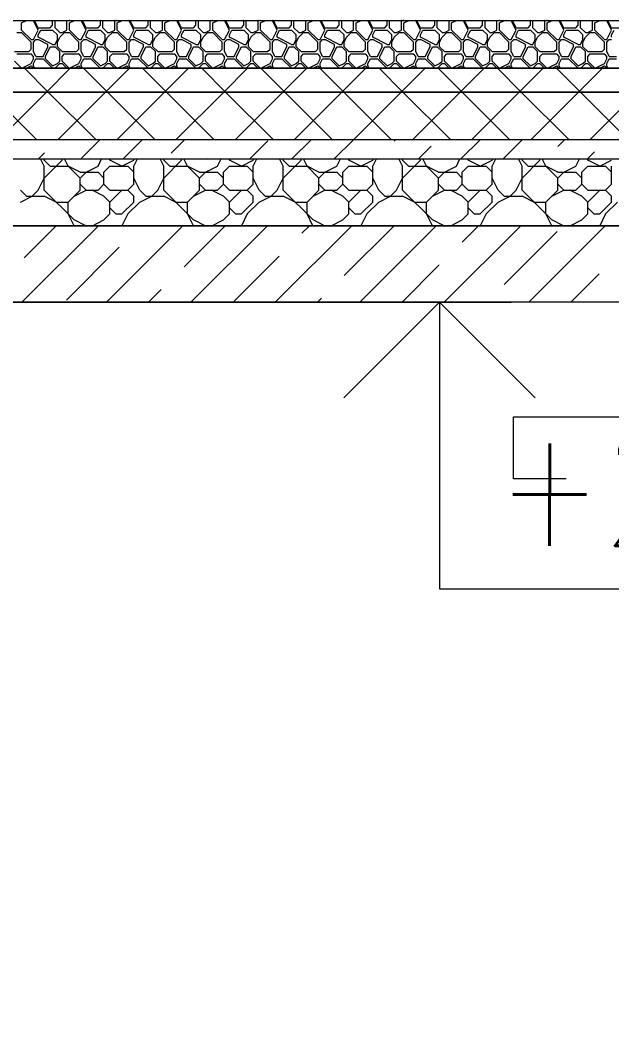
# Model space of a CAD drawing. Header units: millimetres. Extents: x 53645 to 137188, y 78097 to 135533.
# Drawn here: x 76644 to 77882, y 104658 to 106790 of the extents above; entities that cross this region are included whole.
import ezdxf

# ---------------------------------------------------------------- set-up
doc = ezdxf.new("R2010")
doc.units = ezdxf.units.MM
doc.linetypes.add('GOST2.303 4', pattern=[7, 5, -2, 0])
for name, color, linetype, lineweight in [('hatch', 7, 'Continuous', 5), ('mark', 174, 'Continuous', 15), ('Wall2', 5, 'Continuous', 5)]:
    doc.layers.add(name, color=color, linetype=linetype, lineweight=lineweight)
doc.styles.add('GOST 2.304', font='CS_Gost2304.shx', dxfattribs={"width": 0.8, "oblique": 15})

msp = doc.modelspace()

# ---------------------------------------------------------------- linework, layer by layer
at = {"layer": 'hatch', "color": 251, "ltscale": 100}
for points in [[(76647, 106789.6), (76646.7, 106789.9)], [(76647, 106784.6), (76657.6, 106789.9)], [(76647, 106789.6), (76647.6, 106789.9)], [(76647, 106769.6), (76647, 106784.6)], [(76672, 106789.6), (76671.7, 106789.9)], [(76682, 106769.6), (76672, 106789.6)], [(76682, 106774.6), (76674.3, 106789.9)], [(76707, 106774.6), (76712, 106779.6)], [(76712, 106789.6), (76711.7, 106789.9)], [(76712, 106779.6), (76712, 106789.6)], [(76717, 106789.6), (76717.3, 106789.9)], [(76717, 106774.6), (76717, 106789.6)], [(76742, 106789.6), (76741.7, 106789.9)], [(76742, 106769.6), (76742, 106789.6)], [(76747, 106789.6), (76746.7, 106789.9)], [(76747, 106784.6), (76757.6, 106789.9)], [(76747, 106789.6), (76747.6, 106789.9)], [(76747, 106769.6), (76747, 106784.6)], [(76772, 106789.6), (76771.7, 106789.9)], [(76782, 106769.6), (76772, 106789.6)], [(76782, 106774.6), (76774.3, 106789.9)], [(76807, 106774.6), (76812, 106779.6)], [(76812, 106789.6), (76811.7, 106789.9)], [(76812, 106779.6), (76812, 106789.6)], [(76817, 106789.6), (76817.3, 106789.9)], [(76817, 106774.6), (76817, 106789.6)], [(76842, 106789.6), (76841.7, 106789.9)], [(76842, 106769.6), (76842, 106789.6)], [(76847, 106789.6), (76846.7, 106789.9)], [(76847, 106784.6), (76857.6, 106789.9)], [(76847, 106789.6), (76847.6, 106789.9)], [(76847, 106769.6), (76847, 106784.6)], [(76872, 106789.6), (76871.7, 106789.9)], [(76882, 106769.6), (76872, 106789.6)], [(76882, 106774.6), (76874.3, 106789.9)], [(76907, 106774.6), (76912, 106779.6)], [(76912, 106789.6), (76911.7, 106789.9)], [(76912, 106779.6), (76912, 106789.6)], [(76917, 106789.6), (76917.3, 106789.9)], [(76917, 106774.6), (76917, 106789.6)], [(76942, 106789.6), (76941.7, 106789.9)], [(76942, 106769.6), (76942, 106789.6)], [(76947, 106789.6), (76946.7, 106789.9)], [(76947, 106784.6), (76957.6, 106789.9)], [(76947, 106789.6), (76947.6, 106789.9)], [(76947, 106769.6), (76947, 106784.6)], [(76972, 106789.6), (76971.7, 106789.9)], [(76982, 106769.6), (76972, 106789.6)], [(76982, 106774.6), (76974.3, 106789.9)], [(77007, 106774.6), (77012, 106779.6)], [(77012, 106789.6), (77011.7, 106789.9)], [(77012, 106779.6), (77012, 106789.6)], [(77017, 106789.6), (77017.3, 106789.9)], [(77017, 106774.6), (77017, 106789.6)], [(77042, 106789.6), (77041.7, 106789.9)], [(77042, 106769.6), (77042, 106789.6)], [(77047, 106789.6), (77046.7, 106789.9)], [(77047, 106784.6), (77057.6, 106789.9)], [(77047, 106789.6), (77047.6, 106789.9)], [(77047, 106769.6), (77047, 106784.6)], [(77072, 106789.6), (77071.7, 106789.9)], [(77082, 106769.6), (77072, 106789.6)], [(77082, 106774.6), (77074.3, 106789.9)], [(77107, 106774.6), (77112, 106779.6)], [(77112, 106789.6), (77111.7, 106789.9)], [(77112, 106779.6), (77112, 106789.6)], [(77117, 106789.6), (77117.3, 106789.9)], [(77117, 106774.6), (77117, 106789.6)], [(77142, 106789.6), (77141.7, 106789.9)], [(77142, 106769.6), (77142, 106789.6)], [(77147, 106789.6), (77146.7, 106789.9)], [(77147, 106784.6), (77157.6, 106789.9)], [(77147, 106789.6), (77147.6, 106789.9)], [(77147, 106769.6), (77147, 106784.6)], [(77172, 106789.6), (77171.7, 106789.9)], [(77182, 106769.6), (77172, 106789.6)], [(77182, 106774.6), (77174.3, 106789.9)], [(77207, 106774.6), (77212, 106779.6)], [(77212, 106789.6), (77211.7, 106789.9)], [(77212, 106779.6), (77212, 106789.6)], [(77217, 106789.6), (77217.3, 106789.9)], [(77217, 106774.6), (77217, 106789.6)], [(77242, 106789.6), (77241.7, 106789.9)], [(77242, 106769.6), (77242, 106789.6)], [(77247, 106789.6), (77246.7, 106789.9)], [(77247, 106784.6), (77257.6, 106789.9)], [(77247, 106789.6), (77247.6, 106789.9)], [(77247, 106769.6), (77247, 106784.6)], [(77272, 106789.6), (77271.7, 106789.9)], [(77282, 106769.6), (77272, 106789.6)], [(77282, 106774.6), (77274.3, 106789.9)], [(77307, 106774.6), (77312, 106779.6)], [(77312, 106789.6), (77311.7, 106789.9)], [(77312, 106779.6), (77312, 106789.6)], [(77317, 106789.6), (77317.3, 106789.9)], [(77317, 106774.6), (77317, 106789.6)], [(77342, 106789.6), (77341.7, 106789.9)], [(77342, 106769.6), (77342, 106789.6)], [(77347, 106789.6), (77346.7, 106789.9)], [(77347, 106784.6), (77357.6, 106789.9)], [(77347, 106789.6), (77347.6, 106789.9)], [(77347, 106769.6), (77347, 106784.6)], [(77372, 106789.6), (77371.7, 106789.9)], [(77382, 106769.6), (77372, 106789.6)], [(77382, 106774.6), (77374.3, 106789.9)], [(77407, 106774.6), (77412, 106779.6)], [(77412, 106789.6), (77411.7, 106789.9)], [(77412, 106779.6), (77412, 106789.6)], [(77417, 106789.6), (77417.3, 106789.9)], [(77417, 106774.6), (77417, 106789.6)], [(77442, 106789.6), (77441.7, 106789.9)], [(77442, 106769.6), (77442, 106789.6)], [(77447, 106789.6), (77446.7, 106789.9)], [(77447, 106784.6), (77457.6, 106789.9)], [(77447, 106789.6), (77447.6, 106789.9)], [(77447, 106769.6), (77447, 106784.6)], [(77472, 106789.6), (77471.7, 106789.9)], [(77482, 106769.6), (77472, 106789.6)], [(77482, 106774.6), (77474.3, 106789.9)], [(77507, 106774.6), (77512, 106779.6)], [(77512, 106789.6), (77511.7, 106789.9)], [(77512, 106779.6), (77512, 106789.6)], [(77517, 106789.6), (77517.3, 106789.9)], [(77517, 106774.6), (77517, 106789.6)], [(77542, 106789.6), (77541.7, 106789.9)], [(77542, 106769.6), (77542, 106789.6)], [(77547, 106789.6), (77546.7, 106789.9)], [(77547, 106784.6), (77557.6, 106789.9)], [(77547, 106789.6), (77547.6, 106789.9)], [(77547, 106769.6), (77547, 106784.6)], [(77572, 106789.6), (77571.7, 106789.9)], [(77582, 106769.6), (77572, 106789.6)], [(77582, 106774.6), (77574.3, 106789.9)], [(77607, 106774.6), (77612, 106779.6)], [(77612, 106789.6), (77611.7, 106789.9)], [(77612, 106779.6), (77612, 106789.6)], [(77617, 106789.6), (77617.3, 106789.9)], [(77617, 106774.6), (77617, 106789.6)], [(77642, 106789.6), (77641.7, 106789.9)], [(77642, 106769.6), (77642, 106789.6)], [(77647, 106789.6), (77646.7, 106789.9)], [(77647, 106784.6), (77657.6, 106789.9)], [(77647, 106789.6), (77647.6, 106789.9)], [(77647, 106769.6), (77647, 106784.6)], [(77672, 106789.6), (77671.7, 106789.9)], [(77682, 106769.6), (77672, 106789.6)], [(77682, 106774.6), (77674.3, 106789.9)], [(77707, 106774.6), (77712, 106779.6)], [(77712, 106789.6), (77711.7, 106789.9)], [(77712, 106779.6), (77712, 106789.6)], [(77717, 106789.6), (77717.3, 106789.9)], [(77717, 106774.6), (77717, 106789.6)], [(77742, 106789.6), (77741.7, 106789.9)], [(77742, 106769.6), (77742, 106789.6)], [(77747, 106789.6), (77746.7, 106789.9)], [(77747, 106784.6), (77757.6, 106789.9)], [(77747, 106789.6), (77747.6, 106789.9)], [(77747, 106769.6), (77747, 106784.6)], [(77772, 106789.6), (77771.7, 106789.9)], [(77782, 106769.6), (77772, 106789.6)], [(77782, 106774.6), (77774.3, 106789.9)], [(77807, 106774.6), (77812, 106779.6)], [(77812, 106789.6), (77811.7, 106789.9)], [(77812, 106779.6), (77812, 106789.6)], [(77817, 106789.6), (77817.3, 106789.9)], [(77817, 106774.6), (77817, 106789.6)], [(77842, 106789.6), (77841.7, 106789.9)], [(77842, 106769.6), (77842, 106789.6)], [(77847, 106789.6), (77846.7, 106789.9)], [(77847, 106784.6), (77857.6, 106789.9)], [(77847, 106789.6), (77847.6, 106789.9)], [(77847, 106769.6), (77847, 106784.6)], [(77872, 106789.6), (77871.7, 106789.9)], [(77882, 106769.6), (77872, 106789.6)], [(77882, 106774.6), (77874.3, 106789.9)], [(76637, 106764.6), (76647, 106764.6)], [(76667, 106749.6), (76647, 106769.6)], [(76667, 106744.6), (76647, 106764.6)], [(76672, 106749.6), (76682, 106769.6)], [(76682, 106774.6), (76707, 106774.6)], [(76682, 106759.6), (76687, 106769.6)], [(76682, 106754.6), (76682, 106759.6)], [(76687, 106769.6), (76712, 106769.6)], [(76722, 106759.6), (76712, 106769.6)], [(76727, 106764.6), (76717, 106774.6)], [(76722, 106749.6), (76722, 106759.6)], [(76727, 106764.6), (76732, 106764.6)], [(76727, 106754.6), (76737, 106764.6)], [(76732, 106764.6), (76742, 106769.6)], [(76737, 106764.6), (76747, 106764.6)], [(76767, 106749.6), (76747, 106769.6)], [(76767, 106744.6), (76747, 106764.6)], [(76772, 106749.6), (76782, 106769.6)], [(76782, 106774.6), (76807, 106774.6)], [(76782, 106759.6), (76787, 106769.6)], [(76782, 106754.6), (76782, 106759.6)], [(76787, 106769.6), (76812, 106769.6)], [(76822, 106759.6), (76812, 106769.6)], [(76827, 106764.6), (76817, 106774.6)], [(76822, 106749.6), (76822, 106759.6)], [(76827, 106764.6), (76832, 106764.6)], [(76827, 106754.6), (76837, 106764.6)], [(76832, 106764.6), (76842, 106769.6)], [(76837, 106764.6), (76847, 106764.6)], [(76867, 106749.6), (76847, 106769.6)], [(76867, 106744.6), (76847, 106764.6)], [(76872, 106749.6), (76882, 106769.6)], [(76882, 106774.6), (76907, 106774.6)], [(76882, 106759.6), (76887, 106769.6)], [(76882, 106754.6), (76882, 106759.6)], [(76887, 106769.6), (76912, 106769.6)], [(76922, 106759.6), (76912, 106769.6)], [(76927, 106764.6), (76917, 106774.6)], [(76922, 106749.6), (76922, 106759.6)], [(76927, 106764.6), (76932, 106764.6)], [(76927, 106754.6), (76937, 106764.6)], [(76932, 106764.6), (76942, 106769.6)], [(76937, 106764.6), (76947, 106764.6)], [(76967, 106749.6), (76947, 106769.6)], [(76967, 106744.6), (76947, 106764.6)], [(76972, 106749.6), (76982, 106769.6)], [(76982, 106774.6), (77007, 106774.6)], [(76982, 106759.6), (76987, 106769.6)], [(76982, 106754.6), (76982, 106759.6)], [(76987, 106769.6), (77012, 106769.6)], [(77022, 106759.6), (77012, 106769.6)], [(77027, 106764.6), (77017, 106774.6)], [(77022, 106749.6), (77022, 106759.6)], [(77027, 106764.6), (77032, 106764.6)], [(77027, 106754.6), (77037, 106764.6)], [(77032, 106764.6), (77042, 106769.6)], [(77037, 106764.6), (77047, 106764.6)], [(77067, 106749.6), (77047, 106769.6)], [(77067, 106744.6), (77047, 106764.6)], [(77072, 106749.6), (77082, 106769.6)], [(77082, 106774.6), (77107, 106774.6)], [(77082, 106759.6), (77087, 106769.6)], [(77082, 106754.6), (77082, 106759.6)], [(77087, 106769.6), (77112, 106769.6)], [(77122, 106759.6), (77112, 106769.6)], [(77127, 106764.6), (77117, 106774.6)], [(77122, 106749.6), (77122, 106759.6)], [(77127, 106764.6), (77132, 106764.6)], [(77127, 106754.6), (77137, 106764.6)], [(77132, 106764.6), (77142, 106769.6)], [(77137, 106764.6), (77147, 106764.6)], [(77167, 106749.6), (77147, 106769.6)], [(77167, 106744.6), (77147, 106764.6)], [(77172, 106749.6), (77182, 106769.6)], [(77182, 106774.6), (77207, 106774.6)], [(77182, 106759.6), (77187, 106769.6)], [(77182, 106754.6), (77182, 106759.6)], [(77187, 106769.6), (77212, 106769.6)], [(77222, 106759.6), (77212, 106769.6)], [(77227, 106764.6), (77217, 106774.6)], [(77222, 106749.6), (77222, 106759.6)], [(77227, 106764.6), (77232, 106764.6)], [(77227, 106754.6), (77237, 106764.6)], [(77232, 106764.6), (77242, 106769.6)], [(77237, 106764.6), (77247, 106764.6)], [(77267, 106749.6), (77247, 106769.6)], [(77267, 106744.6), (77247, 106764.6)], [(77272, 106749.6), (77282, 106769.6)], [(77282, 106774.6), (77307, 106774.6)], [(77282, 106759.6), (77287, 106769.6)], [(77282, 106754.6), (77282, 106759.6)], [(77287, 106769.6), (77312, 106769.6)], [(77322, 106759.6), (77312, 106769.6)], [(77327, 106764.6), (77317, 106774.6)], [(77322, 106749.6), (77322, 106759.6)], [(77327, 106764.6), (77332, 106764.6)], [(77327, 106754.6), (77337, 106764.6)], [(77332, 106764.6), (77342, 106769.6)], [(77337, 106764.6), (77347, 106764.6)], [(77367, 106749.6), (77347, 106769.6)], [(77367, 106744.6), (77347, 106764.6)], [(77372, 106749.6), (77382, 106769.6)], [(77382, 106774.6), (77407, 106774.6)], [(77382, 106759.6), (77387, 106769.6)], [(77382, 106754.6), (77382, 106759.6)], [(77387, 106769.6), (77412, 106769.6)], [(77422, 106759.6), (77412, 106769.6)], [(77427, 106764.6), (77417, 106774.6)], [(77422, 106749.6), (77422, 106759.6)], [(77427, 106764.6), (77432, 106764.6)], [(77427, 106754.6), (77437, 106764.6)], [(77432, 106764.6), (77442, 106769.6)], [(77437, 106764.6), (77447, 106764.6)], [(77467, 106749.6), (77447, 106769.6)], [(77467, 106744.6), (77447, 106764.6)], [(77472, 106749.6), (77482, 106769.6)], [(77482, 106774.6), (77507, 106774.6)], [(77482, 106759.6), (77487, 106769.6)], [(77482, 106754.6), (77482, 106759.6)], [(77487, 106769.6), (77512, 106769.6)], [(77522, 106759.6), (77512, 106769.6)], [(77527, 106764.6), (77517, 106774.6)], [(77522, 106749.6), (77522, 106759.6)], [(77527, 106764.6), (77532, 106764.6)], [(77527, 106754.6), (77537, 106764.6)], [(77532, 106764.6), (77542, 106769.6)], [(77537, 106764.6), (77547, 106764.6)], [(77567, 106749.6), (77547, 106769.6)], [(77567, 106744.6), (77547, 106764.6)], [(77572, 106749.6), (77582, 106769.6)], [(77582, 106774.6), (77607, 106774.6)], [(77582, 106759.6), (77587, 106769.6)], [(77582, 106754.6), (77582, 106759.6)], [(77587, 106769.6), (77612, 106769.6)], [(77622, 106759.6), (77612, 106769.6)], [(77627, 106764.6), (77617, 106774.6)], [(77622, 106749.6), (77622, 106759.6)], [(77627, 106764.6), (77632, 106764.6)], [(77627, 106754.6), (77637, 106764.6)], [(77632, 106764.6), (77642, 106769.6)], [(77637, 106764.6), (77647, 106764.6)], [(77667, 106749.6), (77647, 106769.6)], [(77667, 106744.6), (77647, 106764.6)], [(77672, 106749.6), (77682, 106769.6)], [(77682, 106774.6), (77707, 106774.6)], [(77682, 106759.6), (77687, 106769.6)], [(77682, 106754.6), (77682, 106759.6)], [(77687, 106769.6), (77712, 106769.6)], [(77722, 106759.6), (77712, 106769.6)], [(77727, 106764.6), (77717, 106774.6)], [(77722, 106749.6), (77722, 106759.6)], [(77727, 106764.6), (77732, 106764.6)], [(77727, 106754.6), (77737, 106764.6)], [(77732, 106764.6), (77742, 106769.6)], [(77737, 106764.6), (77747, 106764.6)], [(77767, 106749.6), (77747, 106769.6)], [(77767, 106744.6), (77747, 106764.6)], [(77772, 106749.6), (77782, 106769.6)], [(77782, 106774.6), (77807, 106774.6)], [(77782, 106759.6), (77787, 106769.6)], [(77782, 106754.6), (77782, 106759.6)], [(77787, 106769.6), (77812, 106769.6)], [(77822, 106759.6), (77812, 106769.6)], [(77827, 106764.6), (77817, 106774.6)], [(77822, 106749.6), (77822, 106759.6)], [(77827, 106764.6), (77832, 106764.6)], [(77827, 106754.6), (77837, 106764.6)], [(77832, 106764.6), (77842, 106769.6)], [(77837, 106764.6), (77847, 106764.6)], [(77867, 106749.6), (77847, 106769.6)], [(77867, 106744.6), (77847, 106764.6)], [(77872, 106749.6), (77882, 106769.6)], [(77882, 106774.6), (77907, 106774.6)], [(77882, 106759.6), (77887, 106769.6)], [(77882, 106754.6), (77882, 106759.6)], [(76667, 106749.6), (76672, 106749.6)], [(76667, 106729.6), (76667, 106744.6)], [(76672, 106744.6), (76677, 106749.6)], [(76672, 106724.6), (76672, 106744.6)], [(76677, 106749.6), (76682, 106749.6)], [(76712, 106739.6), (76682, 106754.6)], [(76702, 106739.6), (76682, 106749.6)], [(76702, 106734.6), (76702, 106739.6)], [(76712, 106739.6), (76717, 106739.6)], [(76717, 106739.6), (76722, 106749.6)], [(76717, 106739.6), (76722, 106749.6)], [(76722, 106744.6), (76727, 106754.6)], [(76722, 106734.6), (76722, 106744.6)], [(76767, 106749.6), (76772, 106749.6)], [(76767, 106729.6), (76767, 106744.6)], [(76772, 106744.6), (76777, 106749.6)], [(76772, 106724.6), (76772, 106744.6)], [(76777, 106749.6), (76782, 106749.6)], [(76812, 106739.6), (76782, 106754.6)], [(76802, 106739.6), (76782, 106749.6)], [(76802, 106734.6), (76802, 106739.6)], [(76812, 106739.6), (76817, 106739.6)], [(76817, 106739.6), (76822, 106749.6)], [(76817, 106739.6), (76822, 106749.6)], [(76822, 106744.6), (76827, 106754.6)], [(76822, 106734.6), (76822, 106744.6)], [(76867, 106749.6), (76872, 106749.6)], [(76867, 106729.6), (76867, 106744.6)], [(76872, 106744.6), (76877, 106749.6)], [(76872, 106724.6), (76872, 106744.6)], [(76877, 106749.6), (76882, 106749.6)], [(76912, 106739.6), (76882, 106754.6)], [(76902, 106739.6), (76882, 106749.6)], [(76902, 106734.6), (76902, 106739.6)], [(76912, 106739.6), (76917, 106739.6)], [(76917, 106739.6), (76922, 106749.6)], [(76917, 106739.6), (76922, 106749.6)], [(76922, 106744.6), (76927, 106754.6)], [(76922, 106734.6), (76922, 106744.6)], [(76967, 106749.6), (76972, 106749.6)], [(76967, 106729.6), (76967, 106744.6)], [(76972, 106744.6), (76977, 106749.6)], [(76972, 106724.6), (76972, 106744.6)], [(76977, 106749.6), (76982, 106749.6)], [(77012, 106739.6), (76982, 106754.6)], [(77002, 106739.6), (76982, 106749.6)], [(77002, 106734.6), (77002, 106739.6)], [(77012, 106739.6), (77017, 106739.6)], [(77017, 106739.6), (77022, 106749.6)], [(77017, 106739.6), (77022, 106749.6)], [(77022, 106744.6), (77027, 106754.6)], [(77022, 106734.6), (77022, 106744.6)], [(77067, 106749.6), (77072, 106749.6)], [(77067, 106729.6), (77067, 106744.6)], [(77072, 106744.6), (77077, 106749.6)], [(77072, 106724.6), (77072, 106744.6)], [(77077, 106749.6), (77082, 106749.6)], [(77112, 106739.6), (77082, 106754.6)], [(77102, 106739.6), (77082, 106749.6)], [(77102, 106734.6), (77102, 106739.6)], [(77112, 106739.6), (77117, 106739.6)], [(77117, 106739.6), (77122, 106749.6)], [(77117, 106739.6), (77122, 106749.6)], [(77122, 106744.6), (77127, 106754.6)], [(77122, 106734.6), (77122, 106744.6)], [(77167, 106749.6), (77172, 106749.6)], [(77167, 106729.6), (77167, 106744.6)], [(77172, 106744.6), (77177, 106749.6)], [(77172, 106724.6), (77172, 106744.6)], [(77177, 106749.6), (77182, 106749.6)], [(77212, 106739.6), (77182, 106754.6)], [(77202, 106739.6), (77182, 106749.6)], [(77202, 106734.6), (77202, 106739.6)], [(77212, 106739.6), (77217, 106739.6)], [(77217, 106739.6), (77222, 106749.6)], [(77217, 106739.6), (77222, 106749.6)], [(77222, 106744.6), (77227, 106754.6)], [(77222, 106734.6), (77222, 106744.6)], [(77267, 106749.6), (77272, 106749.6)], [(77267, 106729.6), (77267, 106744.6)], [(77272, 106744.6), (77277, 106749.6)], [(77272, 106724.6), (77272, 106744.6)], [(77277, 106749.6), (77282, 106749.6)], [(77312, 106739.6), (77282, 106754.6)], [(77302, 106739.6), (77282, 106749.6)], [(77302, 106734.6), (77302, 106739.6)], [(77312, 106739.6), (77317, 106739.6)], [(77317, 106739.6), (77322, 106749.6)], [(77317, 106739.6), (77322, 106749.6)], [(77322, 106744.6), (77327, 106754.6)], [(77322, 106734.6), (77322, 106744.6)], [(77367, 106749.6), (77372, 106749.6)], [(77367, 106729.6), (77367, 106744.6)], [(77372, 106744.6), (77377, 106749.6)], [(77372, 106724.6), (77372, 106744.6)], [(77377, 106749.6), (77382, 106749.6)], [(77412, 106739.6), (77382, 106754.6)], [(77402, 106739.6), (77382, 106749.6)], [(77402, 106734.6), (77402, 106739.6)], [(77412, 106739.6), (77417, 106739.6)], [(77417, 106739.6), (77422, 106749.6)], [(77417, 106739.6), (77422, 106749.6)], [(77422, 106744.6), (77427, 106754.6)], [(77422, 106734.6), (77422, 106744.6)], [(77467, 106749.6), (77472, 106749.6)], [(77467, 106729.6), (77467, 106744.6)], [(77472, 106744.6), (77477, 106749.6)], [(77472, 106724.6), (77472, 106744.6)], [(77477, 106749.6), (77482, 106749.6)], [(77512, 106739.6), (77482, 106754.6)], [(77502, 106739.6), (77482, 106749.6)], [(77502, 106734.6), (77502, 106739.6)], [(77512, 106739.6), (77517, 106739.6)], [(77517, 106739.6), (77522, 106749.6)], [(77517, 106739.6), (77522, 106749.6)], [(77522, 106744.6), (77527, 106754.6)], [(77522, 106734.6), (77522, 106744.6)], [(77567, 106749.6), (77572, 106749.6)], [(77567, 106729.6), (77567, 106744.6)], [(77572, 106744.6), (77577, 106749.6)], [(77572, 106724.6), (77572, 106744.6)], [(77577, 106749.6), (77582, 106749.6)], [(77612, 106739.6), (77582, 106754.6)], [(77602, 106739.6), (77582, 106749.6)], [(77602, 106734.6), (77602, 106739.6)], [(77612, 106739.6), (77617, 106739.6)], [(77617, 106739.6), (77622, 106749.6)], [(77617, 106739.6), (77622, 106749.6)], [(77622, 106744.6), (77627, 106754.6)], [(77622, 106734.6), (77622, 106744.6)], [(77667, 106749.6), (77672, 106749.6)], [(77667, 106729.6), (77667, 106744.6)], [(77672, 106744.6), (77677, 106749.6)], [(77672, 106724.6), (77672, 106744.6)], [(77677, 106749.6), (77682, 106749.6)], [(77712, 106739.6), (77682, 106754.6)], [(77702, 106739.6), (77682, 106749.6)], [(77702, 106734.6), (77702, 106739.6)], [(77712, 106739.6), (77717, 106739.6)], [(77717, 106739.6), (77722, 106749.6)], [(77717, 106739.6), (77722, 106749.6)], [(77722, 106744.6), (77727, 106754.6)], [(77722, 106734.6), (77722, 106744.6)], [(77767, 106749.6), (77772, 106749.6)], [(77767, 106729.6), (77767, 106744.6)], [(77772, 106744.6), (77777, 106749.6)], [(77772, 106724.6), (77772, 106744.6)], [(77777, 106749.6), (77782, 106749.6)], [(77812, 106739.6), (77782, 106754.6)], [(77802, 106739.6), (77782, 106749.6)], [(77802, 106734.6), (77802, 106739.6)], [(77812, 106739.6), (77817, 106739.6)], [(77817, 106739.6), (77822, 106749.6)], [(77817, 106739.6), (77822, 106749.6)], [(77822, 106744.6), (77827, 106754.6)], [(77822, 106734.6), (77822, 106744.6)], [(77867, 106749.6), (77872, 106749.6)], [(77867, 106729.6), (77867, 106744.6)], [(77872, 106744.6), (77877, 106749.6)], [(77872, 106724.6), (77872, 106744.6)], [(77877, 106749.6), (77882, 106749.6)], [(76632, 106724.6), (76662, 106724.6)], [(76637, 106719.6), (76667, 106719.6)], [(76662, 106724.6), (76667, 106729.6)], [(76672, 106714.6), (76667, 106719.6)], [(76677, 106714.6), (76672, 106724.6)], [(76692, 106714.6), (76702, 106734.6)], [(76697, 106714.6), (76707, 106734.6)], [(76707, 106734.6), (76717, 106734.6)], [(76727, 106724.6), (76717, 106734.6)], [(76732, 106724.6), (76722, 106734.6)], [(76727, 106704.6), (76727, 106724.6)], [(76732, 106724.6), (76762, 106724.6)], [(76732, 106714.6), (76737, 106719.6)], [(76737, 106719.6), (76767, 106719.6)], [(76762, 106724.6), (76767, 106729.6)], [(76772, 106714.6), (76767, 106719.6)], [(76777, 106714.6), (76772, 106724.6)], [(76792, 106714.6), (76802, 106734.6)], [(76797, 106714.6), (76807, 106734.6)], [(76807, 106734.6), (76817, 106734.6)], [(76827, 106724.6), (76817, 106734.6)], [(76832, 106724.6), (76822, 106734.6)], [(76827, 106704.6), (76827, 106724.6)], [(76832, 106724.6), (76862, 106724.6)], [(76832, 106714.6), (76837, 106719.6)], [(76837, 106719.6), (76867, 106719.6)], [(76862, 106724.6), (76867, 106729.6)], [(76872, 106714.6), (76867, 106719.6)], [(76877, 106714.6), (76872, 106724.6)], [(76892, 106714.6), (76902, 106734.6)], [(76897, 106714.6), (76907, 106734.6)], [(76907, 106734.6), (76917, 106734.6)], [(76927, 106724.6), (76917, 106734.6)], [(76932, 106724.6), (76922, 106734.6)], [(76927, 106704.6), (76927, 106724.6)], [(76932, 106724.6), (76962, 106724.6)], [(76932, 106714.6), (76937, 106719.6)], [(76937, 106719.6), (76967, 106719.6)], [(76962, 106724.6), (76967, 106729.6)], [(76972, 106714.6), (76967, 106719.6)], [(76977, 106714.6), (76972, 106724.6)], [(76992, 106714.6), (77002, 106734.6)], [(76997, 106714.6), (77007, 106734.6)], [(77007, 106734.6), (77017, 106734.6)], [(77027, 106724.6), (77017, 106734.6)], [(77032, 106724.6), (77022, 106734.6)], [(77027, 106704.6), (77027, 106724.6)], [(77032, 106724.6), (77062, 106724.6)], [(77032, 106714.6), (77037, 106719.6)], [(77037, 106719.6), (77067, 106719.6)], [(77062, 106724.6), (77067, 106729.6)], [(77072, 106714.6), (77067, 106719.6)], [(77077, 106714.6), (77072, 106724.6)], [(77092, 106714.6), (77102, 106734.6)], [(77097, 106714.6), (77107, 106734.6)], [(77107, 106734.6), (77117, 106734.6)], [(77127, 106724.6), (77117, 106734.6)], [(77132, 106724.6), (77122, 106734.6)], [(77127, 106704.6), (77127, 106724.6)], [(77132, 106724.6), (77162, 106724.6)], [(77132, 106714.6), (77137, 106719.6)], [(77137, 106719.6), (77167, 106719.6)], [(77162, 106724.6), (77167, 106729.6)], [(77172, 106714.6), (77167, 106719.6)], [(77177, 106714.6), (77172, 106724.6)], [(77192, 106714.6), (77202, 106734.6)], [(77197, 106714.6), (77207, 106734.6)], [(77207, 106734.6), (77217, 106734.6)], [(77227, 106724.6), (77217, 106734.6)], [(77232, 106724.6), (77222, 106734.6)], [(77227, 106704.6), (77227, 106724.6)], [(77232, 106724.6), (77262, 106724.6)], [(77232, 106714.6), (77237, 106719.6)], [(77237, 106719.6), (77267, 106719.6)], [(77262, 106724.6), (77267, 106729.6)], [(77272, 106714.6), (77267, 106719.6)], [(77277, 106714.6), (77272, 106724.6)], [(77292, 106714.6), (77302, 106734.6)], [(77297, 106714.6), (77307, 106734.6)], [(77307, 106734.6), (77317, 106734.6)], [(77327, 106724.6), (77317, 106734.6)], [(77332, 106724.6), (77322, 106734.6)], [(77327, 106704.6), (77327, 106724.6)], [(77332, 106724.6), (77362, 106724.6)], [(77332, 106714.6), (77337, 106719.6)], [(77337, 106719.6), (77367, 106719.6)], [(77362, 106724.6), (77367, 106729.6)], [(77372, 106714.6), (77367, 106719.6)], [(77377, 106714.6), (77372, 106724.6)], [(77392, 106714.6), (77402, 106734.6)], [(77397, 106714.6), (77407, 106734.6)], [(77407, 106734.6), (77417, 106734.6)], [(77427, 106724.6), (77417, 106734.6)], [(77432, 106724.6), (77422, 106734.6)], [(77427, 106704.6), (77427, 106724.6)], [(77432, 106724.6), (77462, 106724.6)], [(77432, 106714.6), (77437, 106719.6)], [(77437, 106719.6), (77467, 106719.6)], [(77462, 106724.6), (77467, 106729.6)], [(77472, 106714.6), (77467, 106719.6)], [(77477, 106714.6), (77472, 106724.6)], [(77492, 106714.6), (77502, 106734.6)], [(77497, 106714.6), (77507, 106734.6)], [(77507, 106734.6), (77517, 106734.6)], [(77527, 106724.6), (77517, 106734.6)], [(77532, 106724.6), (77522, 106734.6)], [(77527, 106704.6), (77527, 106724.6)], [(77532, 106724.6), (77562, 106724.6)], [(77532, 106714.6), (77537, 106719.6)], [(77537, 106719.6), (77567, 106719.6)], [(77562, 106724.6), (77567, 106729.6)], [(77572, 106714.6), (77567, 106719.6)], [(77577, 106714.6), (77572, 106724.6)], [(77592, 106714.6), (77602, 106734.6)], [(77597, 106714.6), (77607, 106734.6)], [(77607, 106734.6), (77617, 106734.6)], [(77627, 106724.6), (77617, 106734.6)], [(77632, 106724.6), (77622, 106734.6)], [(77627, 106704.6), (77627, 106724.6)], [(77632, 106724.6), (77662, 106724.6)], [(77632, 106714.6), (77637, 106719.6)], [(77637, 106719.6), (77667, 106719.6)], [(77662, 106724.6), (77667, 106729.6)], [(77672, 106714.6), (77667, 106719.6)], [(77677, 106714.6), (77672, 106724.6)], [(77692, 106714.6), (77702, 106734.6)], [(77697, 106714.6), (77707, 106734.6)], [(77707, 106734.6), (77717, 106734.6)], [(77727, 106724.6), (77717, 106734.6)], [(77732, 106724.6), (77722, 106734.6)], [(77727, 106704.6), (77727, 106724.6)], [(77732, 106724.6), (77762, 106724.6)], [(77732, 106714.6), (77737, 106719.6)], [(77737, 106719.6), (77767, 106719.6)], [(77762, 106724.6), (77767, 106729.6)], [(77772, 106714.6), (77767, 106719.6)], [(77777, 106714.6), (77772, 106724.6)], [(77792, 106714.6), (77802, 106734.6)], [(77797, 106714.6), (77807, 106734.6)], [(77807, 106734.6), (77817, 106734.6)], [(77827, 106724.6), (77817, 106734.6)], [(77832, 106724.6), (77822, 106734.6)], [(77827, 106704.6), (77827, 106724.6)], [(77832, 106724.6), (77862, 106724.6)], [(77832, 106714.6), (77837, 106719.6)], [(77837, 106719.6), (77867, 106719.6)], [(77862, 106724.6), (77867, 106729.6)], [(77872, 106714.6), (77867, 106719.6)], [(77877, 106714.6), (77872, 106724.6)], [(76646.7, 106689.9), (76632, 106704.6)], [(76647.6, 106689.9), (76667, 106699.6)], [(76657.6, 106689.9), (76667, 106694.6)], [(76667, 106699.6), (76672, 106709.6)], [(76671.7, 106689.9), (76667, 106694.6)], [(76672, 106709.6), (76672, 106714.6)], [(76672, 106699.6), (76677, 106709.6)], [(76672, 106694.6), (76672, 106699.6)], [(76674.3, 106689.9), (76672, 106694.6)], [(76677, 106714.6), (76692, 106714.6)], [(76677, 106709.6), (76692, 106709.6)], [(76711.7, 106689.9), (76692, 106709.6)], [(76697, 106709.6), (76697, 106714.6)], [(76712, 106694.6), (76697, 106709.6)], [(76712, 106694.6), (76722, 106699.6)], [(76717.3, 106689.9), (76727, 106699.6)], [(76722, 106699.6), (76727, 106704.6)], [(76727, 106699.6), (76732, 106699.6)], [(76732, 106704.6), (76732, 106714.6)], [(76746.7, 106689.9), (76732, 106704.6)], [(76741.7, 106689.9), (76732, 106699.6)], [(76747.6, 106689.9), (76767, 106699.6)], [(76757.6, 106689.9), (76767, 106694.6)], [(76767, 106699.6), (76772, 106709.6)], [(76771.7, 106689.9), (76767, 106694.6)], [(76772, 106709.6), (76772, 106714.6)], [(76772, 106699.6), (76777, 106709.6)], [(76772, 106694.6), (76772, 106699.6)], [(76774.3, 106689.9), (76772, 106694.6)], [(76777, 106714.6), (76792, 106714.6)], [(76777, 106709.6), (76792, 106709.6)], [(76811.7, 106689.9), (76792, 106709.6)], [(76797, 106709.6), (76797, 106714.6)], [(76812, 106694.6), (76797, 106709.6)], [(76812, 106694.6), (76822, 106699.6)], [(76817.3, 106689.9), (76827, 106699.6)], [(76822, 106699.6), (76827, 106704.6)], [(76827, 106699.6), (76832, 106699.6)], [(76832, 106704.6), (76832, 106714.6)], [(76846.7, 106689.9), (76832, 106704.6)], [(76841.7, 106689.9), (76832, 106699.6)], [(76847.6, 106689.9), (76867, 106699.6)], [(76857.6, 106689.9), (76867, 106694.6)], [(76867, 106699.6), (76872, 106709.6)], [(76871.7, 106689.9), (76867, 106694.6)], [(76872, 106709.6), (76872, 106714.6)], [(76872, 106699.6), (76877, 106709.6)], [(76872, 106694.6), (76872, 106699.6)], [(76874.3, 106689.9), (76872, 106694.6)], [(76877, 106714.6), (76892, 106714.6)], [(76877, 106709.6), (76892, 106709.6)], [(76911.7, 106689.9), (76892, 106709.6)], [(76897, 106709.6), (76897, 106714.6)], [(76912, 106694.6), (76897, 106709.6)], [(76912, 106694.6), (76922, 106699.6)], [(76917.3, 106689.9), (76927, 106699.6)], [(76922, 106699.6), (76927, 106704.6)], [(76927, 106699.6), (76932, 106699.6)], [(76932, 106704.6), (76932, 106714.6)], [(76946.7, 106689.9), (76932, 106704.6)], [(76941.7, 106689.9), (76932, 106699.6)], [(76947.6, 106689.9), (76967, 106699.6)], [(76957.6, 106689.9), (76967, 106694.6)], [(76967, 106699.6), (76972, 106709.6)], [(76971.7, 106689.9), (76967, 106694.6)], [(76972, 106709.6), (76972, 106714.6)], [(76972, 106699.6), (76977, 106709.6)], [(76972, 106694.6), (76972, 106699.6)], [(76974.3, 106689.9), (76972, 106694.6)], [(76977, 106714.6), (76992, 106714.6)], [(76977, 106709.6), (76992, 106709.6)], [(77011.7, 106689.9), (76992, 106709.6)], [(76997, 106709.6), (76997, 106714.6)], [(77012, 106694.6), (76997, 106709.6)], [(77012, 106694.6), (77022, 106699.6)], [(77017.3, 106689.9), (77027, 106699.6)], [(77022, 106699.6), (77027, 106704.6)], [(77027, 106699.6), (77032, 106699.6)], [(77032, 106704.6), (77032, 106714.6)], [(77046.7, 106689.9), (77032, 106704.6)], [(77041.7, 106689.9), (77032, 106699.6)], [(77047.6, 106689.9), (77067, 106699.6)], [(77057.6, 106689.9), (77067, 106694.6)], [(77067, 106699.6), (77072, 106709.6)], [(77071.7, 106689.9), (77067, 106694.6)], [(77072, 106709.6), (77072, 106714.6)], [(77072, 106699.6), (77077, 106709.6)], [(77072, 106694.6), (77072, 106699.6)], [(77074.3, 106689.9), (77072, 106694.6)], [(77077, 106714.6), (77092, 106714.6)], [(77077, 106709.6), (77092, 106709.6)], [(77111.7, 106689.9), (77092, 106709.6)], [(77097, 106709.6), (77097, 106714.6)], [(77112, 106694.6), (77097, 106709.6)], [(77112, 106694.6), (77122, 106699.6)], [(77117.3, 106689.9), (77127, 106699.6)], [(77122, 106699.6), (77127, 106704.6)], [(77127, 106699.6), (77132, 106699.6)], [(77132, 106704.6), (77132, 106714.6)], [(77146.7, 106689.9), (77132, 106704.6)], [(77141.7, 106689.9), (77132, 106699.6)], [(77147.6, 106689.9), (77167, 106699.6)], [(77157.6, 106689.9), (77167, 106694.6)], [(77167, 106699.6), (77172, 106709.6)], [(77171.7, 106689.9), (77167, 106694.6)], [(77172, 106709.6), (77172, 106714.6)], [(77172, 106699.6), (77177, 106709.6)], [(77172, 106694.6), (77172, 106699.6)], [(77174.3, 106689.9), (77172, 106694.6)], [(77177, 106714.6), (77192, 106714.6)], [(77177, 106709.6), (77192, 106709.6)], [(77211.7, 106689.9), (77192, 106709.6)], [(77197, 106709.6), (77197, 106714.6)], [(77212, 106694.6), (77197, 106709.6)], [(77212, 106694.6), (77222, 106699.6)], [(77217.3, 106689.9), (77227, 106699.6)], [(77222, 106699.6), (77227, 106704.6)], [(77227, 106699.6), (77232, 106699.6)], [(77232, 106704.6), (77232, 106714.6)], [(77246.7, 106689.9), (77232, 106704.6)], [(77241.7, 106689.9), (77232, 106699.6)], [(77247.6, 106689.9), (77267, 106699.6)], [(77257.6, 106689.9), (77267, 106694.6)], [(77267, 106699.6), (77272, 106709.6)], [(77271.7, 106689.9), (77267, 106694.6)], [(77272, 106709.6), (77272, 106714.6)], [(77272, 106699.6), (77277, 106709.6)], [(77272, 106694.6), (77272, 106699.6)], [(77274.3, 106689.9), (77272, 106694.6)], [(77277, 106714.6), (77292, 106714.6)], [(77277, 106709.6), (77292, 106709.6)], [(77311.7, 106689.9), (77292, 106709.6)], [(77297, 106709.6), (77297, 106714.6)], [(77312, 106694.6), (77297, 106709.6)], [(77312, 106694.6), (77322, 106699.6)], [(77317.3, 106689.9), (77327, 106699.6)], [(77322, 106699.6), (77327, 106704.6)], [(77327, 106699.6), (77332, 106699.6)], [(77332, 106704.6), (77332, 106714.6)], [(77346.7, 106689.9), (77332, 106704.6)], [(77341.7, 106689.9), (77332, 106699.6)], [(77347.6, 106689.9), (77367, 106699.6)], [(77357.6, 106689.9), (77367, 106694.6)], [(77367, 106699.6), (77372, 106709.6)], [(77371.7, 106689.9), (77367, 106694.6)], [(77372, 106709.6), (77372, 106714.6)], [(77372, 106699.6), (77377, 106709.6)], [(77372, 106694.6), (77372, 106699.6)], [(77374.3, 106689.9), (77372, 106694.6)], [(77377, 106714.6), (77392, 106714.6)], [(77377, 106709.6), (77392, 106709.6)], [(77411.7, 106689.9), (77392, 106709.6)], [(77397, 106709.6), (77397, 106714.6)], [(77412, 106694.6), (77397, 106709.6)], [(77412, 106694.6), (77422, 106699.6)], [(77417.3, 106689.9), (77427, 106699.6)], [(77422, 106699.6), (77427, 106704.6)], [(77427, 106699.6), (77432, 106699.6)], [(77432, 106704.6), (77432, 106714.6)], [(77446.7, 106689.9), (77432, 106704.6)], [(77441.7, 106689.9), (77432, 106699.6)], [(77447.6, 106689.9), (77467, 106699.6)], [(77457.6, 106689.9), (77467, 106694.6)], [(77467, 106699.6), (77472, 106709.6)], [(77471.7, 106689.9), (77467, 106694.6)], [(77472, 106709.6), (77472, 106714.6)], [(77472, 106699.6), (77477, 106709.6)], [(77472, 106694.6), (77472, 106699.6)], [(77474.3, 106689.9), (77472, 106694.6)], [(77477, 106714.6), (77492, 106714.6)], [(77477, 106709.6), (77492, 106709.6)], [(77511.7, 106689.9), (77492, 106709.6)], [(77497, 106709.6), (77497, 106714.6)], [(77512, 106694.6), (77497, 106709.6)], [(77512, 106694.6), (77522, 106699.6)], [(77517.3, 106689.9), (77527, 106699.6)], [(77522, 106699.6), (77527, 106704.6)], [(77527, 106699.6), (77532, 106699.6)], [(77532, 106704.6), (77532, 106714.6)], [(77546.7, 106689.9), (77532, 106704.6)], [(77541.7, 106689.9), (77532, 106699.6)], [(77547.6, 106689.9), (77567, 106699.6)], [(77557.6, 106689.9), (77567, 106694.6)], [(77567, 106699.6), (77572, 106709.6)], [(77571.7, 106689.9), (77567, 106694.6)], [(77572, 106709.6), (77572, 106714.6)], [(77572, 106699.6), (77577, 106709.6)], [(77572, 106694.6), (77572, 106699.6)], [(77574.3, 106689.9), (77572, 106694.6)], [(77577, 106714.6), (77592, 106714.6)], [(77577, 106709.6), (77592, 106709.6)], [(77611.7, 106689.9), (77592, 106709.6)], [(77597, 106709.6), (77597, 106714.6)], [(77612, 106694.6), (77597, 106709.6)], [(77612, 106694.6), (77622, 106699.6)], [(77617.3, 106689.9), (77627, 106699.6)], [(77622, 106699.6), (77627, 106704.6)], [(77627, 106699.6), (77632, 106699.6)], [(77632, 106704.6), (77632, 106714.6)], [(77646.7, 106689.9), (77632, 106704.6)], [(77641.7, 106689.9), (77632, 106699.6)], [(77647.6, 106689.9), (77667, 106699.6)], [(77657.6, 106689.9), (77667, 106694.6)], [(77667, 106699.6), (77672, 106709.6)], [(77671.7, 106689.9), (77667, 106694.6)], [(77672, 106709.6), (77672, 106714.6)], [(77672, 106699.6), (77677, 106709.6)], [(77672, 106694.6), (77672, 106699.6)], [(77674.3, 106689.9), (77672, 106694.6)], [(77677, 106714.6), (77692, 106714.6)], [(77677, 106709.6), (77692, 106709.6)], [(77711.7, 106689.9), (77692, 106709.6)], [(77697, 106709.6), (77697, 106714.6)], [(77712, 106694.6), (77697, 106709.6)], [(77712, 106694.6), (77722, 106699.6)], [(77717.3, 106689.9), (77727, 106699.6)], [(77722, 106699.6), (77727, 106704.6)], [(77727, 106699.6), (77732, 106699.6)], [(77732, 106704.6), (77732, 106714.6)], [(77746.7, 106689.9), (77732, 106704.6)], [(77741.7, 106689.9), (77732, 106699.6)], [(77747.6, 106689.9), (77767, 106699.6)], [(77757.6, 106689.9), (77767, 106694.6)], [(77767, 106699.6), (77772, 106709.6)], [(77771.7, 106689.9), (77767, 106694.6)], [(77772, 106709.6), (77772, 106714.6)], [(77772, 106699.6), (77777, 106709.6)], [(77772, 106694.6), (77772, 106699.6)], [(77774.3, 106689.9), (77772, 106694.6)], [(77777, 106714.6), (77792, 106714.6)], [(77777, 106709.6), (77792, 106709.6)], [(77811.7, 106689.9), (77792, 106709.6)], [(77797, 106709.6), (77797, 106714.6)], [(77812, 106694.6), (77797, 106709.6)], [(77812, 106694.6), (77822, 106699.6)], [(77817.3, 106689.9), (77827, 106699.6)], [(77822, 106699.6), (77827, 106704.6)], [(77827, 106699.6), (77832, 106699.6)], [(77832, 106704.6), (77832, 106714.6)], [(77846.7, 106689.9), (77832, 106704.6)], [(77841.7, 106689.9), (77832, 106699.6)], [(77847.6, 106689.9), (77867, 106699.6)], [(77857.6, 106689.9), (77867, 106694.6)], [(77867, 106699.6), (77872, 106709.6)], [(77871.7, 106689.9), (77867, 106694.6)], [(77872, 106709.6), (77872, 106714.6)], [(77872, 106699.6), (77877, 106709.6)], [(77872, 106694.6), (77872, 106699.6)], [(77874.3, 106689.9), (77872, 106694.6)], [(77877, 106714.6), (77892, 106714.6)], [(77877, 106709.6), (77892, 106709.6)], [(81536.9, 106689.9), (75406.9, 106689.9)], [(75406.9, 106689.9), (81536.9, 106689.9)], [(76702.9, 106639.9), (76652.9, 106689.9)], [(76698.9, 106639.9), (76748.9, 106689.9)], [(76826.6, 106639.9), (76776.6, 106689.9)], [(76822.6, 106639.9), (76872.6, 106689.9)], [(76950.4, 106639.9), (76900.4, 106689.9)], [(76946.4, 106639.9), (76996.4, 106689.9)], [(77074.1, 106639.9), (77024.1, 106689.9)], [(77070.1, 106639.9), (77120.1, 106689.9)], [(77197.8, 106639.9), (77147.8, 106689.9)], [(77193.9, 106639.9), (77243.9, 106689.9)], [(77321.6, 106639.9), (77271.6, 106689.9)], [(77317.6, 106639.9), (77367.6, 106689.9)], [(77445.3, 106639.9), (77395.3, 106689.9)], [(77441.4, 106639.9), (77491.4, 106689.9)], [(77569.1, 106639.9), (77519.1, 106689.9)], [(77565.1, 106639.9), (77615.1, 106689.9)], [(77692.8, 106639.9), (77642.8, 106689.9)], [(77688.8, 106639.9), (77738.8, 106689.9)], [(77816.6, 106639.9), (77766.6, 106689.9)], [(77812.6, 106639.9), (77862.6, 106689.9)], [(81536.9, 106639.9), (75406.9, 106639.9)], [(75406.9, 106639.9), (81536.9, 106639.9)], [(76679.1, 106539.9), (76579.1, 106639.9)], [(76598.9, 106539.9), (76698.9, 106639.9)], [(76802.9, 106539.9), (76702.9, 106639.9)], [(76722.6, 106539.9), (76822.6, 106639.9)], [(76926.6, 106539.9), (76826.6, 106639.9)], [(76846.4, 106539.9), (76946.4, 106639.9)], [(77050.4, 106539.9), (76950.4, 106639.9)], [(76970.1, 106539.9), (77070.1, 106639.9)], [(77174.1, 106539.9), (77074.1, 106639.9)], [(77093.9, 106539.9), (77193.9, 106639.9)], [(77297.8, 106539.9), (77197.8, 106639.9)], [(77217.6, 106539.9), (77317.6, 106639.9)], [(77421.6, 106539.9), (77321.6, 106639.9)], [(77341.4, 106539.9), (77441.4, 106639.9)], [(77545.3, 106539.9), (77445.3, 106639.9)], [(77465.1, 106539.9), (77565.1, 106639.9)], [(77669.1, 106539.9), (77569.1, 106639.9)], [(77588.8, 106539.9), (77688.8, 106639.9)], [(77792.8, 106539.9), (77692.8, 106639.9)], [(77712.6, 106539.9), (77812.6, 106639.9)], [(77916.6, 106539.9), (77816.6, 106639.9)], [(77836.3, 106539.9), (77936.3, 106639.9)], [(81536.9, 106539.9), (75406.9, 106539.9)], [(81536.9, 106539.9), (75406.9, 106539.9)], [(76771, 106499.9), (76811, 106539.9)], [(76859.4, 106499.9), (76899.4, 106539.9)], [(76959.9, 106512), (76987.8, 106539.9)], [(77124.6, 106499.9), (77162.3, 106537.6)], [(77213, 106499.9), (77253, 106539.9)], [(77301.9, 106500.5), (77341.4, 106539.9)], [(77427, 106537.2), (77429.7, 106539.9)], [(77478.1, 106499.9), (77504.3, 106526.2)], [(77566.5, 106499.9), (77606.5, 106539.9)], [(77654.9, 106499.9), (77694.9, 106539.9)], [(77769.1, 106525.7), (77783.3, 106539.9)], [(76682.6, 106499.9), (76695.1, 106512.5)], [(77831.7, 106499.9), (77846.4, 106514.7)], [(75406.9, 106499.9), (81536.9, 106499.9)], [(75406.9, 106499.9), (81536.9, 106499.9)], [(76694.5, 106484.6), (76686.8, 106499.9)], [(76694.5, 106497.1), (76694.5, 106499.9)], [(76694.5, 106459.6), (76732, 106497.1)], [(76707, 106484.6), (76694.5, 106497.1)], [(76694.5, 106434.6), (76694.5, 106484.6)], [(76707, 106484.6), (76744.5, 106484.6)], [(76732, 106497.1), (76732, 106499.9)], [(76744.5, 106484.6), (76736.8, 106499.9)], [(76769.5, 106459.6), (76744.5, 106484.6)], [(76769.5, 106472.1), (76744.5, 106484.6)], [(76782, 106472.1), (76807, 106484.6)], [(76807, 106484.6), (76814.6, 106499.9)], [(76819.5, 106472.1), (76832, 106484.6)], [(76832, 106497.1), (76830.6, 106499.9)], [(76857, 106484.6), (76832, 106497.1)], [(76832, 106484.6), (76869.5, 106484.6)], [(76857, 106484.6), (76882, 106497.1)], [(76882, 106472.1), (76869.5, 106484.6)], [(76882, 106484.6), (76889.6, 106499.9)], [(76882, 106497.1), (76883.4, 106499.9)], [(76882, 106447.1), (76882, 106484.6)], [(76944.5, 106484.6), (76936.8, 106499.9)], [(76944.5, 106497.1), (76944.5, 106499.9)], [(76944.5, 106459.6), (76982, 106497.1)], [(76957, 106484.6), (76944.5, 106497.1)], [(76944.5, 106434.6), (76944.5, 106484.6)], [(76957, 106484.6), (76994.5, 106484.6)], [(76982, 106497.1), (76982, 106499.9)], [(76994.5, 106484.6), (76986.8, 106499.9)], [(77019.5, 106459.6), (76994.5, 106484.6)], [(77019.5, 106472.1), (76994.5, 106484.6)], [(77032, 106472.1), (77057, 106484.6)], [(77036.2, 106499.9), (77037.2, 106501)], [(77057, 106484.6), (77064.6, 106499.9)], [(77069.5, 106472.1), (77082, 106484.6)], [(77082, 106497.1), (77080.6, 106499.9)], [(77107, 106484.6), (77082, 106497.1)], [(77082, 106484.6), (77119.5, 106484.6)], [(77107, 106484.6), (77132, 106497.1)], [(77132, 106472.1), (77119.5, 106484.6)], [(77132, 106484.6), (77139.6, 106499.9)], [(77132, 106497.1), (77133.4, 106499.9)], [(77132, 106447.1), (77132, 106484.6)], [(77194.5, 106484.6), (77186.8, 106499.9)], [(77194.5, 106497.1), (77194.5, 106499.9)], [(77194.5, 106459.6), (77232, 106497.1)], [(77207, 106484.6), (77194.5, 106497.1)], [(77194.5, 106434.6), (77194.5, 106484.6)], [(77207, 106484.6), (77244.5, 106484.6)], [(77232, 106497.1), (77232, 106499.9)], [(77244.5, 106484.6), (77236.8, 106499.9)], [(77269.5, 106459.6), (77244.5, 106484.6)], [(77269.5, 106472.1), (77244.5, 106484.6)], [(77282, 106472.1), (77307, 106484.6)], [(77307, 106484.6), (77314.6, 106499.9)], [(77319.5, 106472.1), (77332, 106484.6)], [(77332, 106497.1), (77330.6, 106499.9)], [(77357, 106484.6), (77332, 106497.1)], [(77332, 106484.6), (77369.5, 106484.6)], [(77357, 106484.6), (77382, 106497.1)], [(77382, 106472.1), (77369.5, 106484.6)], [(77382, 106484.6), (77389.6, 106499.9)], [(77382, 106497.1), (77383.4, 106499.9)], [(77382, 106447.1), (77382, 106484.6)], [(77444.5, 106484.6), (77436.8, 106499.9)], [(77444.5, 106497.1), (77444.5, 106499.9)], [(77444.5, 106459.6), (77482, 106497.1)], [(77457, 106484.6), (77444.5, 106497.1)], [(77444.5, 106434.6), (77444.5, 106484.6)], [(77457, 106484.6), (77494.5, 106484.6)], [(77482, 106497.1), (77482, 106499.9)], [(77494.5, 106484.6), (77486.8, 106499.9)], [(77519.5, 106459.6), (77494.5, 106484.6)], [(77519.5, 106472.1), (77494.5, 106484.6)], [(77532, 106472.1), (77557, 106484.6)], [(77557, 106484.6), (77564.6, 106499.9)], [(77569.5, 106472.1), (77582, 106484.6)], [(77582, 106497.1), (77580.6, 106499.9)], [(77607, 106484.6), (77582, 106497.1)], [(77582, 106484.6), (77619.5, 106484.6)], [(77607, 106484.6), (77632, 106497.1)], [(77632, 106472.1), (77619.5, 106484.6)], [(77632, 106484.6), (77639.6, 106499.9)], [(77632, 106497.1), (77633.4, 106499.9)], [(77632, 106447.1), (77632, 106484.6)], [(77694.5, 106484.6), (77686.8, 106499.9)], [(77694.5, 106497.1), (77694.5, 106499.9)], [(77694.5, 106459.6), (77732, 106497.1)], [(77707, 106484.6), (77694.5, 106497.1)], [(77694.5, 106434.6), (77694.5, 106484.6)], [(77707, 106484.6), (77744.5, 106484.6)], [(77732, 106497.1), (77732, 106499.9)], [(77744.5, 106484.6), (77736.8, 106499.9)], [(77769.5, 106459.6), (77744.5, 106484.6)], [(77769.5, 106472.1), (77744.5, 106484.6)], [(77782, 106472.1), (77807, 106484.6)], [(77807, 106484.6), (77814.6, 106499.9)], [(77819.5, 106472.1), (77832, 106484.6)], [(77832, 106497.1), (77830.6, 106499.9)], [(77857, 106484.6), (77832, 106497.1)], [(77832, 106484.6), (77869.5, 106484.6)], [(77857, 106484.6), (77882, 106497.1)], [(77882, 106472.1), (77869.5, 106484.6)], [(77882, 106447.1), (77882, 106484.6)], [(76682, 106434.6), (76694.5, 106459.6)], [(76769.5, 106472.1), (76807, 106472.1)], [(76769.5, 106459.6), (76782, 106472.1)], [(76769.5, 106434.6), (76769.5, 106459.6)], [(76819.5, 106459.6), (76807, 106472.1)], [(76819.5, 106447.1), (76819.5, 106472.1)], [(76894.5, 106434.6), (76882, 106459.6)], [(76932, 106434.6), (76944.5, 106459.6)], [(77019.5, 106472.1), (77057, 106472.1)], [(77019.5, 106459.6), (77032, 106472.1)], [(77019.5, 106434.6), (77019.5, 106459.6)], [(77069.5, 106459.6), (77057, 106472.1)], [(77069.5, 106447.1), (77069.5, 106472.1)], [(77144.5, 106434.6), (77132, 106459.6)], [(77182, 106434.6), (77194.5, 106459.6)], [(77269.5, 106472.1), (77307, 106472.1)], [(77269.5, 106459.6), (77282, 106472.1)], [(77269.5, 106434.6), (77269.5, 106459.6)], [(77319.5, 106459.6), (77307, 106472.1)], [(77319.5, 106447.1), (77319.5, 106472.1)], [(77394.5, 106434.6), (77382, 106459.6)], [(77432, 106434.6), (77444.5, 106459.6)], [(77519.5, 106472.1), (77557, 106472.1)], [(77519.5, 106459.6), (77532, 106472.1)], [(77519.5, 106434.6), (77519.5, 106459.6)], [(77569.5, 106459.6), (77557, 106472.1)], [(77569.5, 106447.1), (77569.5, 106472.1)], [(77644.5, 106434.6), (77632, 106459.6)], [(77682, 106434.6), (77694.5, 106459.6)], [(77769.5, 106472.1), (77807, 106472.1)], [(77769.5, 106459.6), (77782, 106472.1)], [(77769.5, 106434.6), (77769.5, 106459.6)], [(77819.5, 106459.6), (77807, 106472.1)], [(77819.5, 106447.1), (77819.5, 106472.1)], [(76782, 106434.6), (76769.5, 106447.1)], [(76807, 106434.6), (76819.5, 106447.1)], [(76832, 106434.6), (76819.5, 106447.1)], [(76869.5, 106434.6), (76882, 106447.1)], [(77032, 106434.6), (77019.5, 106447.1)], [(77057, 106434.6), (77069.5, 106447.1)], [(77082, 106434.6), (77069.5, 106447.1)], [(77119.5, 106434.6), (77132, 106447.1)], [(77282, 106434.6), (77269.5, 106447.1)], [(77307, 106434.6), (77319.5, 106447.1)], [(77332, 106434.6), (77319.5, 106447.1)], [(77369.5, 106434.6), (77382, 106447.1)], [(77532, 106434.6), (77519.5, 106447.1)], [(77557, 106434.6), (77569.5, 106447.1)], [(77582, 106434.6), (77569.5, 106447.1)], [(77619.5, 106434.6), (77632, 106447.1)], [(77782, 106434.6), (77769.5, 106447.1)], [(77807, 106434.6), (77819.5, 106447.1)], [(77832, 106434.6), (77819.5, 106447.1)], [(77869.5, 106434.6), (77882, 106447.1)], [(76657, 106422.1), (76644.5, 106434.6)], [(76644.5, 106409.6), (76669.5, 106422.1)], [(76657, 106422.1), (76694.5, 106422.1)], [(76669.5, 106422.1), (76682, 106434.6)], [(76757, 106372.1), (76694.5, 106434.6)], [(76719.5, 106409.6), (76694.5, 106422.1)], [(76744.5, 106409.6), (76769.5, 106434.6)], [(76757, 106422.1), (76782, 106434.6)], [(76782, 106434.6), (76807, 106434.6)], [(76819.5, 106422.1), (76794.5, 106434.6)], [(76832, 106409.6), (76819.5, 106422.1)], [(76832, 106434.6), (76869.5, 106434.6)], [(76832, 106409.6), (76857, 106434.6)], [(76882, 106422.1), (76869.5, 106434.6)], [(76882, 106409.6), (76882, 106422.1)], [(76907, 106422.1), (76894.5, 106434.6)], [(76894.5, 106409.6), (76919.5, 106422.1)], [(76907, 106422.1), (76944.5, 106422.1)], [(76919.5, 106422.1), (76932, 106434.6)], [(77007, 106372.1), (76944.5, 106434.6)], [(76969.5, 106409.6), (76944.5, 106422.1)], [(76994.5, 106409.6), (77019.5, 106434.6)], [(77007, 106422.1), (77032, 106434.6)], [(77032, 106434.6), (77057, 106434.6)], [(77069.5, 106422.1), (77044.5, 106434.6)], [(77082, 106409.6), (77069.5, 106422.1)], [(77082, 106434.6), (77119.5, 106434.6)], [(77082, 106409.6), (77107, 106434.6)], [(77132, 106422.1), (77119.5, 106434.6)], [(77132, 106409.6), (77132, 106422.1)], [(77157, 106422.1), (77144.5, 106434.6)], [(77144.5, 106409.6), (77169.5, 106422.1)], [(77157, 106422.1), (77194.5, 106422.1)], [(77169.5, 106422.1), (77182, 106434.6)], [(77257, 106372.1), (77194.5, 106434.6)], [(77219.5, 106409.6), (77194.5, 106422.1)], [(77244.5, 106409.6), (77269.5, 106434.6)], [(77257, 106422.1), (77282, 106434.6)], [(77282, 106434.6), (77307, 106434.6)], [(77319.5, 106422.1), (77294.5, 106434.6)], [(77332, 106409.6), (77319.5, 106422.1)], [(77332, 106434.6), (77369.5, 106434.6)], [(77332, 106409.6), (77357, 106434.6)], [(77382, 106422.1), (77369.5, 106434.6)], [(77382, 106409.6), (77382, 106422.1)], [(77407, 106422.1), (77394.5, 106434.6)], [(77394.5, 106409.6), (77419.5, 106422.1)], [(77407, 106422.1), (77444.5, 106422.1)], [(77419.5, 106422.1), (77432, 106434.6)], [(77507, 106372.1), (77444.5, 106434.6)], [(77469.5, 106409.6), (77444.5, 106422.1)], [(77494.5, 106409.6), (77519.5, 106434.6)], [(77507, 106422.1), (77532, 106434.6)], [(77532, 106434.6), (77557, 106434.6)], [(77569.5, 106422.1), (77544.5, 106434.6)], [(77582, 106409.6), (77569.5, 106422.1)], [(77582, 106434.6), (77619.5, 106434.6)], [(77582, 106409.6), (77607, 106434.6)], [(77632, 106422.1), (77619.5, 106434.6)], [(77632, 106409.6), (77632, 106422.1)], [(77657, 106422.1), (77644.5, 106434.6)], [(77644.5, 106409.6), (77669.5, 106422.1)], [(77657, 106422.1), (77694.5, 106422.1)], [(77669.5, 106422.1), (77682, 106434.6)], [(77757, 106372.1), (77694.5, 106434.6)], [(77719.5, 106409.6), (77694.5, 106422.1)], [(77744.5, 106409.6), (77769.5, 106434.6)], [(77757, 106422.1), (77782, 106434.6)], [(77782, 106434.6), (77807, 106434.6)], [(77819.5, 106422.1), (77794.5, 106434.6)], [(77832, 106409.6), (77819.5, 106422.1)], [(77832, 106434.6), (77869.5, 106434.6)], [(77832, 106409.6), (77857, 106434.6)], [(77882, 106422.1), (77869.5, 106434.6)], [(77882, 106409.6), (77882, 106422.1)], [(76719.5, 106409.6), (76744.5, 106409.6)], [(76744.5, 106384.6), (76744.5, 106409.6)], [(76832, 106384.6), (76832, 106409.6)], [(76844.5, 106384.6), (76832, 106397.1)], [(76857, 106384.6), (76882, 106409.6)], [(76869.5, 106384.6), (76894.5, 106409.6)], [(76969.5, 106409.6), (76994.5, 106409.6)], [(76994.5, 106384.6), (76994.5, 106409.6)], [(77082, 106384.6), (77082, 106409.6)], [(77094.5, 106384.6), (77082, 106397.1)], [(77107, 106384.6), (77132, 106409.6)], [(77119.5, 106384.6), (77144.5, 106409.6)], [(77219.5, 106409.6), (77244.5, 106409.6)], [(77244.5, 106384.6), (77244.5, 106409.6)], [(77332, 106384.6), (77332, 106409.6)], [(77344.5, 106384.6), (77332, 106397.1)], [(77357, 106384.6), (77382, 106409.6)], [(77369.5, 106384.6), (77394.5, 106409.6)], [(77469.5, 106409.6), (77494.5, 106409.6)], [(77494.5, 106384.6), (77494.5, 106409.6)], [(77582, 106384.6), (77582, 106409.6)], [(77594.5, 106384.6), (77582, 106397.1)], [(77607, 106384.6), (77632, 106409.6)], [(77619.5, 106384.6), (77644.5, 106409.6)], [(77719.5, 106409.6), (77744.5, 106409.6)], [(77744.5, 106384.6), (77744.5, 106409.6)], [(77832, 106384.6), (77832, 106409.6)], [(77844.5, 106384.6), (77832, 106397.1)], [(77857, 106384.6), (77882, 106409.6)], [(77869.5, 106384.6), (77894.5, 106409.6)], [(76756.8, 106359.9), (76744.5, 106384.6)], [(76819.5, 106372.1), (76832, 106384.6)], [(76844.5, 106384.6), (76857, 106384.6)], [(76869.5, 106384.6), (76857.1, 106359.9)], [(77006.8, 106359.9), (76994.5, 106384.6)], [(77069.5, 106372.1), (77082, 106384.6)], [(77094.5, 106384.6), (77107, 106384.6)], [(77119.5, 106384.6), (77107.1, 106359.9)], [(77256.8, 106359.9), (77244.5, 106384.6)], [(77319.5, 106372.1), (77332, 106384.6)], [(77344.5, 106384.6), (77357, 106384.6)], [(77369.5, 106384.6), (77357.1, 106359.9)], [(77506.8, 106359.9), (77494.5, 106384.6)], [(77569.5, 106372.1), (77582, 106384.6)], [(77594.5, 106384.6), (77607, 106384.6)], [(77619.5, 106384.6), (77607.1, 106359.9)], [(77756.8, 106359.9), (77744.5, 106384.6)], [(77819.5, 106372.1), (77832, 106384.6)], [(77844.5, 106384.6), (77857, 106384.6)], [(77869.5, 106384.6), (77857.1, 106359.9)], [(81426.9, 106359.9), (75406.9, 106359.9)], [(75496.9, 106359.9), (81426.9, 106359.9)], [(76647.8, 106199.9), (76807.8, 106359.9)], [(76652.3, 106292.8), (76719.4, 106359.9)], [(76781.3, 106359.9), (76757, 106372.1)], [(76795.1, 106359.9), (76819.5, 106372.1)], [(76824.6, 106199.9), (76984.6, 106359.9)], [(76987.3, 106274.2), (77073, 106359.9)], [(77001.4, 106199.9), (77161.4, 106359.9)], [(77031.3, 106359.9), (77007, 106372.1)], [(77045.1, 106359.9), (77069.5, 106372.1)], [(77178.1, 106199.9), (77338.1, 106359.9)], [(77233.9, 106344.1), (77249.7, 106359.9)], [(77281.3, 106359.9), (77257, 106372.1)], [(77295.1, 106359.9), (77319.5, 106372.1)], [(77322.3, 106255.7), (77426.5, 106359.9)], [(77354.9, 106199.9), (77514.9, 106359.9)], [(77531.3, 106359.9), (77507, 106372.1)], [(77531.7, 106199.9), (77691.7, 106359.9)], [(77545.1, 106359.9), (77569.5, 106372.1)], [(77568.9, 106325.5), (77603.3, 106359.9)], [(77708.5, 106199.9), (77868.5, 106359.9)], [(77781.3, 106359.9), (77757, 106372.1)], [(77795.1, 106359.9), (77819.5, 106372.1)], [(77657.2, 106237.1), (77767.7, 106347.6)], [(76740.7, 106204.4), (76851.1, 106314.9)], [(77089.7, 106199.9), (77186.1, 106296.3)], [(77443.3, 106199.9), (77521.1, 106277.8)], [(77796.8, 106199.9), (77856.1, 106259.2)], [(76913, 106199.9), (76939.5, 106226.5)], [(77266.5, 106199.9), (77274.5, 106208)]]:
    msp.add_lwpolyline(points, dxfattribs=at)
at = {"layer": 'mark', "linetype": 'Continuous', "ltscale": 100}
for points in [[(76430.6, 106359.9), (77671.8, 106359.9)], [(76430.6, 106199.9), (77671.8, 106199.9)], [(77521.8, 106199.9), (77321.8, 105999.9)], [(77521.8, 106199.9), (77521.8, 105599.9)], [(77521.8, 106199.9), (77721.8, 105999.9)], [(77521.8, 105599.9), (78638.8, 105599.9)]]:
    msp.add_lwpolyline(points, dxfattribs=at)
at = {"layer": 'Wall2', "ltscale": 100}
for points in [[(75406.9, 106789.9), (81536.9, 106789.9)], [(81426.9, 106199.9), (75496.9, 106199.9)]]:
    msp.add_lwpolyline(points, dxfattribs=at)
at = {"layer": 'Wall2', "color": 4, "linetype": 'GOST2.303 4', "lineweight": 0, "ltscale": 100}
msp.add_lwpolyline([(77676.9, 105959.9), (81426.9, 105959.9), (81426.9, 103129.9), (81286.9, 103129.9), (81286.9, 105829.9), (77676.9, 105829.9), (77676.9, 105959.9)], dxfattribs=at)

# ---------------------------------------------------------------- texts
at = {"layer": 'mark', "linetype": 'Continuous', "ltscale": 100, "insert": (77640.5, 105939.9), "char_height": 250, "width": 1253.816, "attachment_point": 1, "style": 'GOST 2.304'}
msp.add_mtext('\\Fsimplex.shx;\\W0.8000000000;\\Q0.2617993878;\\T1.0000000000;\\o\\l+2,520', dxfattribs=at)

doc.saveas('drawing.dxf')
